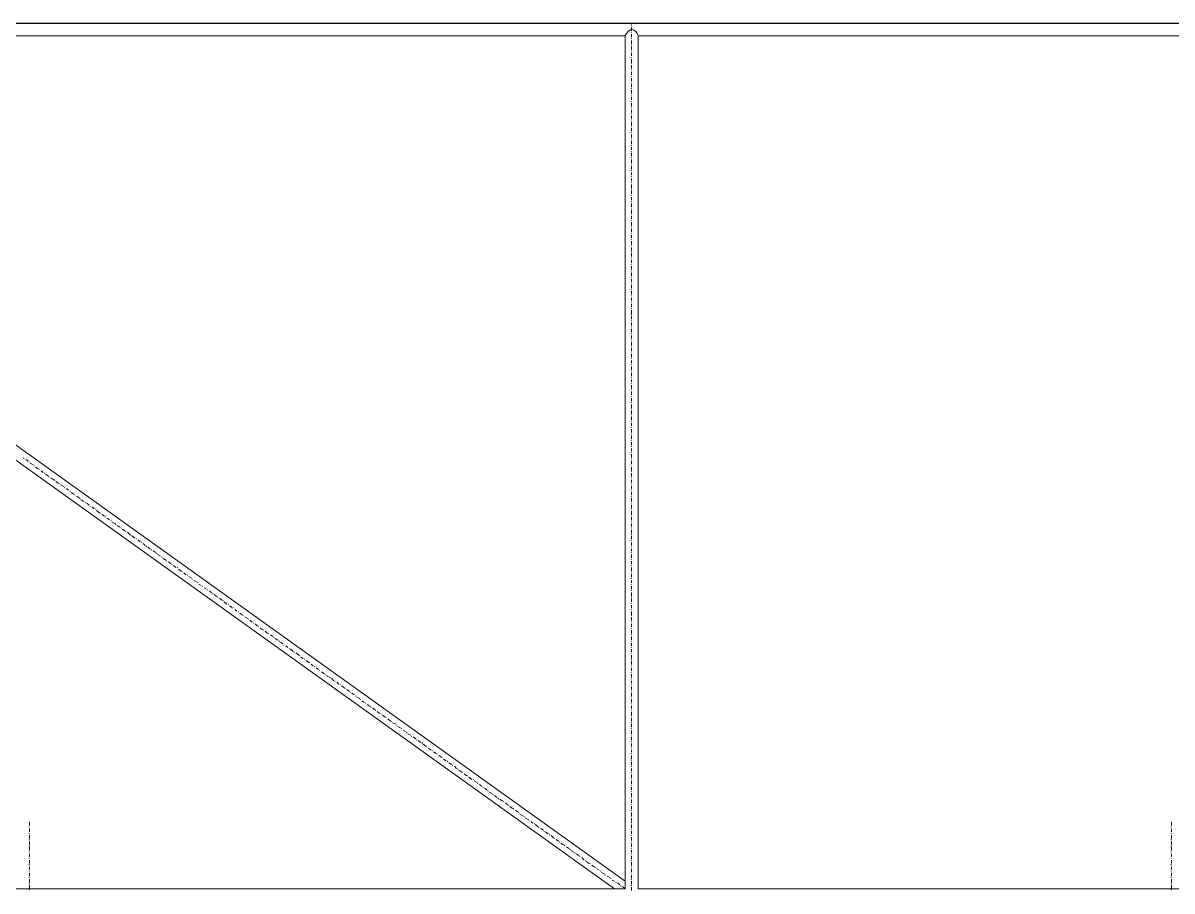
# Model space of a CAD drawing. Header units: millimetres. Extents: x 2928 to 3112, y 1220 to 1280.
# Drawn here: x 3059.067 to 3063.647, y 1236.898 to 1240.358 of the extents above; entities that cross this region are included whole.
import ezdxf

# ---------------------------------------------------------------- set-up
doc = ezdxf.new("R2010")
doc.units = ezdxf.units.MM

msp = doc.modelspace()

# ---------------------------------------------------------------- linework, layer by layer
at = {"color": 7, "linetype": 'Continuous', "lineweight": -2, "true_color": 0x000007}
msp.add_lwpolyline([(3098.42618, 1234.8053), (3098.42618, 1240.35609), (3056.66629, 1240.35609), (3056.66629, 1234.8053)], dxfattribs=at)
at = {"color": 252, "linetype": 'Continuous', "lineweight": 13, "true_color": 0x989898}
for points in [[(3061.49262, 1240.34451), (3061.49097, 1240.34782), (3061.49097, 1240.34782)], [(3061.49262, 1240.35112), (3061.49262, 1240.35774), (3061.49262, 1240.35774)], [(3061.49262, 1240.32632), (3061.49262, 1240.33955), (3061.49262, 1240.33955)], [(3061.49262, 1240.3197), (3061.49097, 1240.32135), (3061.49097, 1240.32135)], [(3061.49262, 1240.29489), (3061.49097, 1240.29654), (3061.49097, 1240.29654)], [(3061.49262, 1240.30151), (3061.49262, 1240.31308), (3061.49262, 1240.31308)], [(3061.49262, 1240.27504), (3061.49262, 1240.28827), (3061.49262, 1240.28827)], [(3061.49262, 1240.26843), (3061.49097, 1240.27008), (3061.49097, 1240.27008)], [(3061.49262, 1240.24527), (3061.49097, 1240.24692), (3061.49097, 1240.24692)], [(3061.49262, 1240.25189), (3061.49262, 1240.26346), (3061.49262, 1240.26346)], [(3061.49262, 1240.22708), (3061.49262, 1240.23865), (3061.49262, 1240.23865)], [(3061.49262, 1240.22046), (3061.49097, 1240.22211), (3061.49097, 1240.22211)], [(3061.49262, 1240.19565), (3061.49097, 1240.1973), (3061.49097, 1240.1973)], [(3061.49262, 1240.20061), (3061.49262, 1240.21384), (3061.49262, 1240.21384)], [(3061.49262, 1240.16919), (3061.49097, 1240.17084), (3061.49097, 1240.17084)], [(3061.49262, 1240.14438), (3061.49097, 1240.14603), (3061.49097, 1240.14603)], [(3061.49262, 1240.1758), (3061.49262, 1240.18903), (3061.49262, 1240.18903)], [(3061.49262, 1240.15099), (3061.49262, 1240.16257), (3061.49262, 1240.16257)], [(3061.49262, 1240.12122), (3061.49097, 1240.12287), (3061.49097, 1240.12287)], [(3061.49262, 1240.09476), (3061.49097, 1240.09806), (3061.49097, 1240.09806)], [(3061.49262, 1240.12784), (3061.49262, 1240.13776), (3061.49262, 1240.13776)], [(3061.49262, 1240.10137), (3061.49262, 1240.1146), (3061.49262, 1240.1146)], [(3061.49262, 1240.06995), (3061.49097, 1240.0716), (3061.49097, 1240.0716)], [(3061.49262, 1240.07656), (3061.49262, 1240.08979), (3061.49262, 1240.08979)], [(3061.49262, 1240.05175), (3061.49262, 1240.06333), (3061.49262, 1240.06333)], [(3061.49262, 1240.04514), (3061.49097, 1240.04679), (3061.49097, 1240.04679)], [(3061.49262, 1240.01867), (3061.49097, 1240.02033), (3061.49097, 1240.02033)], [(3061.49262, 1240.02529), (3061.49262, 1240.03852), (3061.49262, 1240.03852)], [(3061.49262, 1240.00048), (3061.49262, 1240.01206), (3061.49262, 1240.01206)], [(3061.49262, 1239.99552), (3061.49097, 1239.99717), (3061.49097, 1239.99717)], [(3061.49262, 1239.97071), (3061.49097, 1239.97236), (3061.49097, 1239.97236)], [(3061.49262, 1239.97732), (3061.49262, 1239.9889), (3061.49262, 1239.9889)], [(3061.49262, 1239.95086), (3061.49262, 1239.96409), (3061.49262, 1239.96409)], [(3061.49262, 1239.9459), (3061.49097, 1239.94755), (3061.49097, 1239.94755)], [(3061.49262, 1239.91943), (3061.49097, 1239.92109), (3061.49097, 1239.92109)], [(3061.49262, 1239.92605), (3061.49262, 1239.93928), (3061.49262, 1239.93928)], [(3061.49262, 1239.89462), (3061.49097, 1239.89628), (3061.49097, 1239.89628)], [(3061.49262, 1239.86816), (3061.49097, 1239.87147), (3061.49097, 1239.87147)], [(3061.49262, 1239.90124), (3061.49262, 1239.91282), (3061.49262, 1239.91282)], [(3061.49262, 1239.87478), (3061.49262, 1239.88801), (3061.49262, 1239.88801)], [(3061.49262, 1239.845), (3061.49097, 1239.84666), (3061.49097, 1239.84666)], [(3061.49262, 1239.85162), (3061.49262, 1239.8632), (3061.49262, 1239.8632)], [(3061.49262, 1239.82681), (3061.49262, 1239.84004), (3061.49262, 1239.84004)], [(3061.49262, 1239.82019), (3061.49097, 1239.82185), (3061.49097, 1239.82185)], [(3061.49262, 1239.79538), (3061.49097, 1239.79704), (3061.49097, 1239.79704)], [(3061.49262, 1239.80035), (3061.49262, 1239.81358), (3061.49262, 1239.81358)], [(3061.49262, 1239.77554), (3061.49262, 1239.78877), (3061.49262, 1239.78877)], [(3061.49262, 1239.76892), (3061.49097, 1239.77057), (3061.49097, 1239.77057)], [(3061.49262, 1239.74411), (3061.49097, 1239.74577), (3061.49097, 1239.74577)], [(3061.49262, 1239.75073), (3061.49262, 1239.7623), (3061.49262, 1239.7623)], [(3061.49262, 1239.72757), (3061.49262, 1239.7375), (3061.49262, 1239.7375)], [(3061.49262, 1239.72096), (3061.49097, 1239.72261), (3061.49097, 1239.72261)], [(3061.49262, 1239.69449), (3061.49097, 1239.6978), (3061.49097, 1239.6978)], [(3061.49262, 1239.70111), (3061.49262, 1239.71434), (3061.49262, 1239.71434)], [(3061.49262, 1239.6763), (3061.49262, 1239.68953), (3061.49262, 1239.68953)], [(3061.49262, 1239.66968), (3061.49097, 1239.67134), (3061.49097, 1239.67134)], [(3061.49262, 1239.64487), (3061.49097, 1239.64653), (3061.49097, 1239.64653)], [(3061.49262, 1239.65149), (3061.49262, 1239.66307), (3061.49262, 1239.66307)], [(3061.49262, 1239.61841), (3061.49097, 1239.62172), (3061.49097, 1239.62172)], [(3061.49262, 1239.59525), (3061.49097, 1239.59691), (3061.49097, 1239.59691)], [(3061.49262, 1239.62502), (3061.49262, 1239.63826), (3061.49262, 1239.63826)], [(3061.49262, 1239.60021), (3061.49262, 1239.61345), (3061.49262, 1239.61345)], [(3061.49262, 1239.57044), (3061.49097, 1239.5721), (3061.49097, 1239.5721)], [(3061.49262, 1239.57706), (3061.49262, 1239.58864), (3061.49262, 1239.58864)], [(3061.49262, 1239.55059), (3061.49262, 1239.56383), (3061.49262, 1239.56383)], [(3061.49262, 1239.54563), (3061.49097, 1239.54729), (3061.49097, 1239.54729)], [(3061.49262, 1239.51917), (3061.49097, 1239.52082), (3061.49097, 1239.52082)], [(3061.49262, 1239.52578), (3061.49262, 1239.53902), (3061.49262, 1239.53902)], [(3061.49262, 1239.50097), (3061.49262, 1239.51255), (3061.49262, 1239.51255)], [(3061.49262, 1239.49436), (3061.49097, 1239.49601), (3061.49097, 1239.49601)], [(3061.49262, 1239.46955), (3061.49097, 1239.4712), (3061.49097, 1239.4712)], [(3061.49262, 1239.47451), (3061.49262, 1239.48774), (3061.49262, 1239.48774)], [(3061.49262, 1239.45136), (3061.49262, 1239.46293), (3061.49262, 1239.46293)], [(3061.49262, 1239.44474), (3061.49097, 1239.44805), (3061.49097, 1239.44805)], [(3061.49262, 1239.41993), (3061.49097, 1239.42158), (3061.49097, 1239.42158)], [(3061.49262, 1239.42655), (3061.49262, 1239.43978), (3061.49262, 1239.43978)], [(3061.49262, 1239.40174), (3061.49262, 1239.41331), (3061.49262, 1239.41331)], [(3061.49262, 1239.39512), (3061.49097, 1239.39677), (3061.49097, 1239.39677)], [(3061.49262, 1239.36866), (3061.49097, 1239.37031), (3061.49097, 1239.37031)], [(3061.49262, 1239.37527), (3061.49262, 1239.3885), (3061.49262, 1239.3885)], [(3061.49262, 1239.34385), (3061.49097, 1239.3455), (3061.49097, 1239.3455)], [(3061.49262, 1239.32069), (3061.49097, 1239.32234), (3061.49097, 1239.32234)], [(3061.49262, 1239.35046), (3061.49262, 1239.36369), (3061.49262, 1239.36369)], [(3061.49262, 1239.32731), (3061.49262, 1239.33723), (3061.49262, 1239.33723)], [(3061.49262, 1239.29588), (3061.49097, 1239.29753), (3061.49097, 1239.29753)], [(3061.49262, 1239.30084), (3061.49262, 1239.31407), (3061.49262, 1239.31407)], [(3061.49262, 1239.27603), (3061.49262, 1239.28926), (3061.49262, 1239.28926)], [(3061.49262, 1239.26942), (3061.49097, 1239.27107), (3061.49097, 1239.27107)], [(3061.49262, 1239.24461), (3061.49097, 1239.24626), (3061.49097, 1239.24626)], [(3061.49262, 1239.25122), (3061.49262, 1239.2628), (3061.49262, 1239.2628)], [(3061.49262, 1239.22476), (3061.49262, 1239.23799), (3061.49262, 1239.23799)], [(3061.49262, 1239.21814), (3061.49097, 1239.22145), (3061.49097, 1239.22145)], [(3061.49262, 1239.19499), (3061.49097, 1239.19829), (3061.49097, 1239.19829)], [(3061.49262, 1239.19995), (3061.49262, 1239.21318), (3061.49262, 1239.21318)], [(3061.49262, 1239.17679), (3061.49262, 1239.19003), (3061.49262, 1239.19003)], [(3061.49262, 1239.17018), (3061.49097, 1239.17183), (3061.49097, 1239.17183)], [(3061.49262, 1239.14537), (3061.49097, 1239.14702), (3061.49097, 1239.14702)], [(3061.49262, 1239.15198), (3061.49262, 1239.16356), (3061.49262, 1239.16356)], [(3061.49262, 1239.12552), (3061.49262, 1239.13875), (3061.49262, 1239.13875)], [(3061.49262, 1239.1189), (3061.49097, 1239.12056), (3061.49097, 1239.12056)], [(3061.49262, 1239.09409), (3061.49097, 1239.09575), (3061.49097, 1239.09575)], [(3061.49262, 1239.10071), (3061.49262, 1239.11229), (3061.49262, 1239.11229)], [(3061.49262, 1239.06928), (3061.49097, 1239.07094), (3061.49097, 1239.07094)], [(3061.49262, 1239.04613), (3061.49097, 1239.04778), (3061.49097, 1239.04778)], [(3061.49262, 1239.07425), (3061.49262, 1239.08748), (3061.49262, 1239.08748)], [(3061.49262, 1239.05109), (3061.49262, 1239.06267), (3061.49262, 1239.06267)], [(3061.49262, 1239.01966), (3061.49097, 1239.02132), (3061.49097, 1239.02132)], [(3061.49262, 1239.02628), (3061.49262, 1239.03951), (3061.49262, 1239.03951)], [(3061.49262, 1239.00147), (3061.49262, 1239.01305), (3061.49262, 1239.01305)], [(3061.49262, 1238.99485), (3061.49097, 1238.99651), (3061.49097, 1238.99651)], [(3061.49262, 1238.96839), (3061.49097, 1238.9717), (3061.49097, 1238.9717)], [(3061.49262, 1238.97501), (3061.49262, 1238.98824), (3061.49262, 1238.98824)], [(3061.49262, 1238.9502), (3061.49262, 1238.96343), (3061.49262, 1238.96343)], [(3061.49262, 1238.94358), (3061.49097, 1238.94523), (3061.49097, 1238.94523)], [(3061.49262, 1238.92042), (3061.49097, 1238.92208), (3061.49097, 1238.92208)], [(3061.49262, 1238.92704), (3061.49262, 1238.93696), (3061.49262, 1238.93696)], [(3061.49262, 1238.90058), (3061.49262, 1238.91381), (3061.49262, 1238.91381)], [(3061.49262, 1238.89562), (3061.49097, 1238.89727), (3061.49097, 1238.89727)], [(3061.49262, 1238.86915), (3061.49097, 1238.87081), (3061.49097, 1238.87081)], [(3061.49262, 1238.87577), (3061.49262, 1238.889), (3061.49262, 1238.889)], [(3061.49262, 1238.85096), (3061.49262, 1238.86254), (3061.49262, 1238.86254)], [(3061.49262, 1238.84434), (3061.49097, 1238.846), (3061.49097, 1238.846)], [(3061.49262, 1238.81953), (3061.49097, 1238.82119), (3061.49097, 1238.82119)], [(3061.49262, 1238.82449), (3061.49262, 1238.83773), (3061.49262, 1238.83773)], [(3061.49262, 1238.79472), (3061.49097, 1238.79803), (3061.49097, 1238.79803)], [(3061.49262, 1238.76991), (3061.49097, 1238.77157), (3061.49097, 1238.77157)], [(3061.49262, 1238.79968), (3061.49262, 1238.81292), (3061.49262, 1238.81292)], [(3061.49262, 1238.77653), (3061.49262, 1238.78976), (3061.49262, 1238.78976)], [(3061.49262, 1238.7451), (3061.49097, 1238.74676), (3061.49097, 1238.74676)], [(3061.49262, 1238.75172), (3061.49262, 1238.7633), (3061.49262, 1238.7633)], [(3061.49262, 1238.72525), (3061.49262, 1238.73849), (3061.49262, 1238.73849)], [(3061.49262, 1238.71864), (3061.49097, 1238.72195), (3061.49097, 1238.72195)], [(3061.49262, 1238.69383), (3061.49097, 1238.69548), (3061.49097, 1238.69548)], [(3061.49262, 1238.70044), (3061.49262, 1238.71368), (3061.49262, 1238.71368)], [(3061.49262, 1238.67563), (3061.49262, 1238.68721), (3061.49262, 1238.68721)], [(3061.49262, 1238.66902), (3061.49097, 1238.67067), (3061.49097, 1238.67067)], [(3061.49262, 1238.64586), (3061.49097, 1238.64752), (3061.49097, 1238.64752)], [(3061.49262, 1238.65082), (3061.49262, 1238.6624), (3061.49262, 1238.6624)], [(3061.49262, 1238.62601), (3061.49262, 1238.63925), (3061.49262, 1238.63925)], [(3059.07118, 1238.62271), (3059.06953, 1238.62436), (3059.06953, 1238.62436)], [(3059.0778, 1238.61775), (3059.08772, 1238.61113), (3059.08772, 1238.61113)], [(3059.09269, 1238.60782), (3059.09103, 1238.60948), (3059.09103, 1238.60948)], [(3059.09599, 1238.60286), (3059.10757, 1238.59624), (3059.10757, 1238.59624)], [(3059.11253, 1238.59294), (3059.11088, 1238.59459), (3059.11088, 1238.59459)], [(3059.1175, 1238.58797), (3059.12742, 1238.58136), (3059.12742, 1238.58136)], [(3061.49262, 1238.6194), (3061.49097, 1238.62105), (3061.49097, 1238.62105)], [(3061.49262, 1238.59459), (3061.49097, 1238.59624), (3061.49097, 1238.59624)], [(3061.49262, 1238.60121), (3061.49262, 1238.61278), (3061.49262, 1238.61278)], [(3061.49262, 1238.57474), (3061.49262, 1238.58797), (3061.49262, 1238.58797)], [(3059.13238, 1238.57805), (3059.13073, 1238.5797), (3059.13073, 1238.5797)], [(3059.139, 1238.57309), (3059.14727, 1238.56647), (3059.14727, 1238.56647)], [(3059.15388, 1238.56316), (3059.15223, 1238.56482), (3059.15223, 1238.56482)], [(3059.15719, 1238.55986), (3059.16877, 1238.55159), (3059.16877, 1238.55159)], [(3059.17208, 1238.54828), (3059.17042, 1238.54993), (3059.17042, 1238.54993)], [(3059.17869, 1238.54497), (3059.19027, 1238.5367), (3059.19027, 1238.5367)], [(3061.49262, 1238.56978), (3061.49097, 1238.57143), (3061.49097, 1238.57143)], [(3061.49262, 1238.54332), (3061.49097, 1238.54497), (3061.49097, 1238.54497)], [(3061.49262, 1238.54993), (3061.49262, 1238.56316), (3061.49262, 1238.56316)], [(3059.19358, 1238.53505), (3059.19193, 1238.5367), (3059.19193, 1238.5367)], [(3059.19854, 1238.53008), (3059.20847, 1238.52181), (3059.20847, 1238.52181)], [(3059.21508, 1238.52016), (3059.21343, 1238.52181), (3059.21343, 1238.52181)], [(3059.21839, 1238.51685), (3059.22997, 1238.51024), (3059.22997, 1238.51024)], [(3059.23328, 1238.50527), (3059.23162, 1238.50693), (3059.23162, 1238.50693)], [(3059.23989, 1238.50197), (3059.24816, 1238.49535), (3059.24816, 1238.49535)], [(3061.49262, 1238.52016), (3061.49097, 1238.52181), (3061.49097, 1238.52181)], [(3061.49262, 1238.49535), (3061.49097, 1238.497), (3061.49097, 1238.497)], [(3061.49262, 1238.52678), (3061.49262, 1238.5367), (3061.49262, 1238.5367)], [(3061.49262, 1238.50197), (3061.49262, 1238.51354), (3061.49262, 1238.51354)], [(3059.25478, 1238.49039), (3059.25312, 1238.49204), (3059.25312, 1238.49204)], [(3059.25974, 1238.48708), (3059.26966, 1238.48046), (3059.26966, 1238.48046)], [(3059.27463, 1238.4755), (3059.27297, 1238.47716), (3059.27297, 1238.47716)], [(3059.28124, 1238.47219), (3059.29116, 1238.46558), (3059.29116, 1238.46558)], [(3059.29613, 1238.46062), (3059.29282, 1238.46227), (3059.29282, 1238.46227)], [(3059.29943, 1238.45731), (3059.30936, 1238.45069), (3059.30936, 1238.45069)], [(3061.49262, 1238.46889), (3061.49097, 1238.47054), (3061.49097, 1238.47054)], [(3061.49262, 1238.4755), (3061.49262, 1238.48873), (3061.49262, 1238.48873)], [(3061.49262, 1238.45069), (3061.49262, 1238.46392), (3061.49262, 1238.46392)], [(3059.31597, 1238.44573), (3059.31432, 1238.44738), (3059.31432, 1238.44738)], [(3059.32094, 1238.44408), (3059.33086, 1238.43581), (3059.33086, 1238.43581)], [(3059.33582, 1238.43084), (3059.33417, 1238.4325), (3059.33417, 1238.4325)], [(3059.34244, 1238.42919), (3059.35071, 1238.42092), (3059.35071, 1238.42092)], [(3059.35732, 1238.41927), (3059.35567, 1238.42092), (3059.35567, 1238.42092)], [(3059.36063, 1238.4143), (3059.37221, 1238.40603), (3059.37221, 1238.40603)], [(3059.37552, 1238.40438), (3059.37386, 1238.40603), (3059.37386, 1238.40603)], [(3061.49262, 1238.44408), (3061.49097, 1238.44573), (3061.49097, 1238.44573)], [(3061.49262, 1238.41927), (3061.49097, 1238.42092), (3061.49097, 1238.42092)], [(3061.49262, 1238.42423), (3061.49262, 1238.43746), (3061.49262, 1238.43746)], [(3061.49262, 1238.39942), (3061.49262, 1238.41265), (3061.49262, 1238.41265)], [(3059.38213, 1238.39942), (3059.39206, 1238.3928), (3059.39206, 1238.3928)], [(3059.39702, 1238.38949), (3059.39537, 1238.39115), (3059.39537, 1238.39115)], [(3059.40198, 1238.38453), (3059.41191, 1238.37792), (3059.41191, 1238.37792)], [(3059.41852, 1238.37461), (3059.41687, 1238.37626), (3059.41687, 1238.37626)], [(3059.42183, 1238.36965), (3059.43341, 1238.36303), (3059.43341, 1238.36303)], [(3059.43672, 1238.35972), (3059.43506, 1238.36138), (3059.43506, 1238.36138)], [(3061.49262, 1238.39611), (3061.49097, 1238.39776), (3061.49097, 1238.39776)], [(3061.49262, 1238.36965), (3061.49097, 1238.3713), (3061.49097, 1238.3713)], [(3061.49262, 1238.37626), (3061.49262, 1238.38949), (3061.49262, 1238.38949)], [(3061.49262, 1238.35145), (3061.49262, 1238.36303), (3061.49262, 1238.36303)], [(3059.44333, 1238.35476), (3059.4516, 1238.34814), (3059.4516, 1238.34814)], [(3059.45822, 1238.34484), (3059.45656, 1238.34649), (3059.45656, 1238.34649)], [(3059.46318, 1238.33988), (3059.4731, 1238.33326), (3059.4731, 1238.33326)], [(3059.47807, 1238.32995), (3059.47476, 1238.33161), (3059.47476, 1238.33161)], [(3059.48303, 1238.3283), (3059.49461, 1238.31837), (3059.49461, 1238.31837)], [(3059.49791, 1238.31507), (3059.49626, 1238.31672), (3059.49626, 1238.31672)], [(3059.50288, 1238.31341), (3059.5128, 1238.30514), (3059.5128, 1238.30514)], [(3061.49262, 1238.34484), (3061.49097, 1238.34649), (3061.49097, 1238.34649)], [(3061.49262, 1238.31837), (3061.49097, 1238.32168), (3061.49097, 1238.32168)], [(3061.49262, 1238.32499), (3061.49262, 1238.33822), (3061.49262, 1238.33822)], [(3061.49262, 1238.30018), (3061.49262, 1238.31341), (3061.49262, 1238.31341)], [(3059.51942, 1238.30183), (3059.51776, 1238.30349), (3059.51776, 1238.30349)], [(3059.52438, 1238.29853), (3059.5343, 1238.29026), (3059.5343, 1238.29026)], [(3059.53926, 1238.28695), (3059.53761, 1238.2886), (3059.53761, 1238.2886)], [(3059.54588, 1238.28364), (3059.55415, 1238.27537), (3059.55415, 1238.27537)], [(3059.56077, 1238.27206), (3059.55746, 1238.27372), (3059.55746, 1238.27372)], [(3059.56407, 1238.26875), (3059.574, 1238.26214), (3059.574, 1238.26214)], [(3061.49262, 1238.29356), (3061.49097, 1238.29522), (3061.49097, 1238.29522)], [(3061.49262, 1238.26875), (3061.49097, 1238.27041), (3061.49097, 1238.27041)], [(3061.49262, 1238.27537), (3061.49262, 1238.28695), (3061.49262, 1238.28695)], [(3059.57896, 1238.25718), (3059.5773, 1238.25883), (3059.5773, 1238.25883)], [(3059.58557, 1238.25387), (3059.5955, 1238.24725), (3059.5955, 1238.24725)], [(3059.60046, 1238.24229), (3059.59881, 1238.2456), (3059.59881, 1238.2456)], [(3059.60377, 1238.23898), (3059.61535, 1238.23237), (3059.61535, 1238.23237)], [(3059.62196, 1238.2274), (3059.62031, 1238.23071), (3059.62031, 1238.23071)], [(3059.62527, 1238.2241), (3059.63685, 1238.21748), (3059.63685, 1238.21748)], [(3061.49262, 1238.2456), (3061.49097, 1238.24725), (3061.49097, 1238.24725)], [(3061.49262, 1238.21913), (3061.49097, 1238.22079), (3061.49097, 1238.22079)], [(3061.49262, 1238.25221), (3061.49262, 1238.26214), (3061.49262, 1238.26214)], [(3061.49262, 1238.22575), (3061.49262, 1238.23898), (3061.49262, 1238.23898)], [(3059.64016, 1238.21252), (3059.6385, 1238.21583), (3059.6385, 1238.21583)], [(3059.64677, 1238.21086), (3059.6567, 1238.20259), (3059.6567, 1238.20259)], [(3059.66166, 1238.19929), (3059.66, 1238.20094), (3059.66, 1238.20094)], [(3059.66662, 1238.19598), (3059.67654, 1238.18771), (3059.67654, 1238.18771)], [(3059.68316, 1238.18605), (3059.68151, 1238.18771), (3059.68151, 1238.18771)], [(3059.68647, 1238.18109), (3059.69805, 1238.17282), (3059.69805, 1238.17282)], [(3061.49262, 1238.19432), (3061.49097, 1238.19598), (3061.49097, 1238.19598)], [(3061.49262, 1238.20094), (3061.49262, 1238.21252), (3061.49262, 1238.21252)], [(3061.49262, 1238.17448), (3061.49262, 1238.18771), (3061.49262, 1238.18771)], [(3059.70135, 1238.17117), (3059.6997, 1238.17282), (3059.6997, 1238.17282)], [(3059.70797, 1238.16621), (3059.71624, 1238.15794), (3059.71624, 1238.15794)], [(3059.72286, 1238.15628), (3059.7212, 1238.15794), (3059.7212, 1238.15794)], [(3059.72782, 1238.15132), (3059.73774, 1238.14636), (3059.73774, 1238.14636)], [(3059.7427, 1238.1414), (3059.7394, 1238.14305), (3059.7394, 1238.14305)], [(3059.74767, 1238.13643), (3059.75924, 1238.13147), (3059.75924, 1238.13147)], [(3061.49262, 1238.16951), (3061.49097, 1238.17117), (3061.49097, 1238.17117)], [(3061.49262, 1238.14305), (3061.49097, 1238.1447), (3061.49097, 1238.1447)], [(3061.49262, 1238.14967), (3061.49262, 1238.1629), (3061.49262, 1238.1629)], [(3061.49262, 1238.12651), (3061.49262, 1238.13643), (3061.49262, 1238.13643)], [(3059.76255, 1238.12651), (3059.7609, 1238.12816), (3059.7609, 1238.12816)], [(3059.76751, 1238.12155), (3059.77744, 1238.11659), (3059.77744, 1238.11659)], [(3059.78405, 1238.11162), (3059.7824, 1238.11328), (3059.7824, 1238.11328)], [(3059.78902, 1238.10666), (3059.79894, 1238.1017), (3059.79894, 1238.1017)], [(3059.8039, 1238.09674), (3059.80225, 1238.09839), (3059.80225, 1238.09839)], [(3059.81052, 1238.09508), (3059.81879, 1238.08681), (3059.81879, 1238.08681)], [(3059.8254, 1238.08185), (3059.8221, 1238.08351), (3059.8221, 1238.08351)], [(3061.49262, 1238.11989), (3061.49097, 1238.12155), (3061.49097, 1238.12155)], [(3061.49262, 1238.09508), (3061.49097, 1238.09674), (3061.49097, 1238.09674)], [(3061.49262, 1238.1017), (3061.49262, 1238.11328), (3061.49262, 1238.11328)], [(3061.49262, 1238.07524), (3061.49262, 1238.08847), (3061.49262, 1238.08847)], [(3059.82871, 1238.0802), (3059.83864, 1238.07193), (3059.83864, 1238.07193)], [(3059.8436, 1238.06862), (3059.84194, 1238.07193), (3059.84194, 1238.07193)], [(3059.85021, 1238.06531), (3059.86014, 1238.05704), (3059.86014, 1238.05704)], [(3059.8651, 1238.05374), (3059.86344, 1238.05704), (3059.86344, 1238.05704)], [(3059.86841, 1238.05043), (3059.87998, 1238.04216), (3059.87998, 1238.04216)], [(3059.8866, 1238.0405), (3059.88495, 1238.04216), (3059.88495, 1238.04216)], [(3061.49262, 1238.06862), (3061.49097, 1238.07193), (3061.49097, 1238.07193)], [(3061.49262, 1238.04381), (3061.49097, 1238.04547), (3061.49097, 1238.04547)], [(3061.49262, 1238.05043), (3061.49262, 1238.06366), (3061.49262, 1238.06366)], [(3061.49262, 1238.02562), (3061.49262, 1238.0372), (3061.49262, 1238.0372)], [(3059.88991, 1238.03554), (3059.90149, 1238.02893), (3059.90149, 1238.02893)], [(3059.90479, 1238.02562), (3059.90314, 1238.02727), (3059.90314, 1238.02727)], [(3059.91141, 1238.02066), (3059.91968, 1238.01404), (3059.91968, 1238.01404)], [(3059.9263, 1238.01073), (3059.92464, 1238.01239), (3059.92464, 1238.01239)], [(3059.93126, 1238.00577), (3059.94118, 1237.99915), (3059.94118, 1237.99915)], [(3059.94449, 1237.99585), (3059.94284, 1237.9975), (3059.94284, 1237.9975)], [(3061.49262, 1238.019), (3061.49097, 1238.02066), (3061.49097, 1238.02066)], [(3061.49262, 1237.99585), (3061.49097, 1237.9975), (3061.49097, 1237.9975)], [(3061.49262, 1237.99915), (3061.49262, 1238.01239), (3061.49262, 1238.01239)], [(3059.95111, 1237.99088), (3059.96268, 1237.98427), (3059.96268, 1237.98427)], [(3059.96599, 1237.98096), (3059.96434, 1237.98261), (3059.96434, 1237.98261)], [(3059.97095, 1237.97765), (3059.98088, 1237.96938), (3059.98088, 1237.96938)], [(3059.98749, 1237.96607), (3059.98584, 1237.96773), (3059.98584, 1237.96773)], [(3059.99246, 1237.96277), (3060.00238, 1237.9545), (3060.00238, 1237.9545)], [(3060.00734, 1237.95284), (3060.00403, 1237.9545), (3060.00403, 1237.9545)], [(3060.0123, 1237.94788), (3060.02223, 1237.93961), (3060.02223, 1237.93961)], [(3061.49262, 1237.96938), (3061.49097, 1237.97104), (3061.49097, 1237.97104)], [(3061.49262, 1237.94457), (3061.49097, 1237.94623), (3061.49097, 1237.94623)], [(3061.49262, 1237.976), (3061.49262, 1237.98923), (3061.49262, 1237.98923)], [(3061.49262, 1237.95119), (3061.49262, 1237.96277), (3061.49262, 1237.96277)], [(3060.02719, 1237.93796), (3060.02554, 1237.93961), (3060.02554, 1237.93961)], [(3060.03215, 1237.93465), (3060.04208, 1237.92472), (3060.04208, 1237.92472)], [(3060.04704, 1237.92307), (3060.04538, 1237.92472), (3060.04538, 1237.92472)], [(3060.05365, 1237.91976), (3060.06358, 1237.91315), (3060.06358, 1237.91315)], [(3060.06854, 1237.90818), (3060.06689, 1237.90984), (3060.06689, 1237.90984)], [(3060.07185, 1237.90488), (3060.08343, 1237.89826), (3060.08343, 1237.89826)], [(3061.49262, 1237.91976), (3061.49097, 1237.92142), (3061.49097, 1237.92142)], [(3061.49262, 1237.92472), (3061.49262, 1237.93796), (3061.49262, 1237.93796)], [(3061.49262, 1237.89991), (3061.49262, 1237.91315), (3061.49262, 1237.91315)], [(3060.09004, 1237.8933), (3060.08673, 1237.89495), (3060.08673, 1237.89495)], [(3060.09335, 1237.88999), (3060.10327, 1237.88337), (3060.10327, 1237.88337)], [(3060.10824, 1237.87841), (3060.10658, 1237.88007), (3060.10658, 1237.88007)], [(3060.11485, 1237.8751), (3060.12312, 1237.86849), (3060.12312, 1237.86849)], [(3060.12974, 1237.86353), (3060.12808, 1237.86518), (3060.12808, 1237.86518)], [(3060.13305, 1237.86187), (3060.14462, 1237.8536), (3060.14462, 1237.8536)], [(3061.49262, 1237.8933), (3061.49097, 1237.89495), (3061.49097, 1237.89495)], [(3061.49262, 1237.86849), (3061.49097, 1237.87014), (3061.49097, 1237.87014)], [(3061.49262, 1237.8751), (3061.49262, 1237.88668), (3061.49262, 1237.88668)], [(3061.49262, 1237.85195), (3061.49262, 1237.86187), (3061.49262, 1237.86187)], [(3060.14793, 1237.84864), (3060.14628, 1237.85029), (3060.14628, 1237.85029)], [(3060.15455, 1237.84699), (3060.16612, 1237.83872), (3060.16612, 1237.83872)], [(3060.16943, 1237.83706), (3060.16778, 1237.83872), (3060.16778, 1237.83872)], [(3060.17439, 1237.8321), (3060.18432, 1237.82383), (3060.18432, 1237.82383)], [(3060.19093, 1237.82218), (3060.18928, 1237.82383), (3060.18928, 1237.82383)], [(3060.1959, 1237.81721), (3060.20582, 1237.80894), (3060.20582, 1237.80894)], [(3060.20913, 1237.80729), (3060.20747, 1237.80894), (3060.20747, 1237.80894)], [(3061.49262, 1237.84533), (3061.49097, 1237.84699), (3061.49097, 1237.84699)], [(3061.49262, 1237.81887), (3061.49097, 1237.82218), (3061.49097, 1237.82218)], [(3061.49262, 1237.82548), (3061.49262, 1237.83872), (3061.49262, 1237.83872)], [(3061.49262, 1237.80067), (3061.49262, 1237.81391), (3061.49262, 1237.81391)], [(3060.21574, 1237.80233), (3060.22401, 1237.79571), (3060.22401, 1237.79571)], [(3060.23063, 1237.7924), (3060.22898, 1237.79406), (3060.22898, 1237.79406)], [(3060.23559, 1237.78744), (3060.24552, 1237.78083), (3060.24552, 1237.78083)], [(3060.25048, 1237.77752), (3060.24882, 1237.77917), (3060.24882, 1237.77917)], [(3060.25709, 1237.77256), (3060.26702, 1237.76594), (3060.26702, 1237.76594)], [(3060.27198, 1237.76263), (3060.26867, 1237.76429), (3060.26867, 1237.76429)], [(3061.49262, 1237.79406), (3061.49097, 1237.79571), (3061.49097, 1237.79571)], [(3061.49262, 1237.76925), (3061.49097, 1237.7709), (3061.49097, 1237.7709)], [(3061.49262, 1237.77586), (3061.49262, 1237.78744), (3061.49262, 1237.78744)], [(3061.49262, 1237.7494), (3061.49262, 1237.76263), (3061.49262, 1237.76263)], [(3060.27529, 1237.75767), (3060.28687, 1237.75106), (3060.28687, 1237.75106)], [(3060.29183, 1237.74775), (3060.29017, 1237.7494), (3060.29017, 1237.7494)], [(3060.29679, 1237.74609), (3060.30671, 1237.73617), (3060.30671, 1237.73617)], [(3060.31168, 1237.73286), (3060.31002, 1237.73452), (3060.31002, 1237.73452)], [(3060.31829, 1237.73121), (3060.32656, 1237.72294), (3060.32656, 1237.72294)], [(3060.33318, 1237.71963), (3060.33152, 1237.72128), (3060.33152, 1237.72128)], [(3060.33649, 1237.71632), (3060.34806, 1237.70805), (3060.34806, 1237.70805)], [(3061.49262, 1237.74279), (3061.49097, 1237.74444), (3061.49097, 1237.74444)], [(3061.49262, 1237.71963), (3061.49097, 1237.72128), (3061.49097, 1237.72128)], [(3061.49262, 1237.72625), (3061.49262, 1237.73617), (3061.49262, 1237.73617)], [(3060.35137, 1237.70474), (3060.34972, 1237.7064), (3060.34972, 1237.7064)], [(3060.35799, 1237.70144), (3060.36791, 1237.69317), (3060.36791, 1237.69317)], [(3060.37287, 1237.68986), (3060.37122, 1237.69151), (3060.37122, 1237.69151)], [(3060.37784, 1237.68655), (3060.38776, 1237.67993), (3060.38776, 1237.67993)], [(3060.39438, 1237.67497), (3060.39272, 1237.67663), (3060.39272, 1237.67663)], [(3060.39768, 1237.67166), (3060.40926, 1237.66505), (3060.40926, 1237.66505)], [(3061.49262, 1237.69482), (3061.49097, 1237.69647), (3061.49097, 1237.69647)], [(3061.49262, 1237.67001), (3061.49097, 1237.67166), (3061.49097, 1237.67166)], [(3061.49262, 1237.70144), (3061.49262, 1237.71301), (3061.49262, 1237.71301)], [(3061.49262, 1237.67497), (3061.49262, 1237.6882), (3061.49262, 1237.6882)], [(3060.41257, 1237.66009), (3060.41092, 1237.66339), (3060.41092, 1237.66339)], [(3060.41919, 1237.65678), (3060.42745, 1237.65016), (3060.42745, 1237.65016)], [(3060.43407, 1237.6452), (3060.43242, 1237.64851), (3060.43242, 1237.64851)], [(3060.43903, 1237.64189), (3060.44896, 1237.63528), (3060.44896, 1237.63528)], [(3060.45392, 1237.63031), (3060.45226, 1237.63362), (3060.45226, 1237.63362)], [(3060.46053, 1237.62866), (3060.47046, 1237.62039), (3060.47046, 1237.62039)], [(3061.49262, 1237.64355), (3061.49097, 1237.6452), (3061.49097, 1237.6452)], [(3061.49262, 1237.65016), (3061.49262, 1237.66339), (3061.49262, 1237.66339)], [(3061.49262, 1237.62535), (3061.49262, 1237.63693), (3061.49262, 1237.63693)], [(3060.47377, 1237.61708), (3060.47211, 1237.61874), (3060.47211, 1237.61874)], [(3060.47873, 1237.61377), (3060.48865, 1237.6055), (3060.48865, 1237.6055)], [(3060.49527, 1237.60385), (3060.49361, 1237.6055), (3060.49361, 1237.6055)], [(3060.50023, 1237.59889), (3060.51015, 1237.59062), (3060.51015, 1237.59062)], [(3060.51512, 1237.58896), (3060.51346, 1237.59062), (3060.51346, 1237.59062)], [(3060.52173, 1237.584), (3060.53166, 1237.57573), (3060.53166, 1237.57573)], [(3061.49262, 1237.61874), (3061.49097, 1237.62039), (3061.49097, 1237.62039)], [(3061.49262, 1237.59558), (3061.49097, 1237.59723), (3061.49097, 1237.59723)], [(3061.49262, 1237.59889), (3061.49262, 1237.61212), (3061.49262, 1237.61212)], [(3061.49262, 1237.57573), (3061.49262, 1237.58896), (3061.49262, 1237.58896)], [(3060.53662, 1237.57408), (3060.53331, 1237.57573), (3060.53331, 1237.57573)], [(3060.53993, 1237.56912), (3060.5515, 1237.56415), (3060.5515, 1237.56415)], [(3060.55647, 1237.55919), (3060.55481, 1237.56085), (3060.55481, 1237.56085)], [(3060.56143, 1237.55423), (3060.57135, 1237.54927), (3060.57135, 1237.54927)], [(3060.57631, 1237.54431), (3060.57466, 1237.54596), (3060.57466, 1237.54596)], [(3060.58293, 1237.53934), (3060.5912, 1237.53438), (3060.5912, 1237.53438)], [(3061.49262, 1237.56912), (3061.49097, 1237.57077), (3061.49097, 1237.57077)], [(3061.49262, 1237.54431), (3061.49097, 1237.54596), (3061.49097, 1237.54596)], [(3061.49262, 1237.55092), (3061.49262, 1237.56415), (3061.49262, 1237.56415)], [(3061.49262, 1237.52446), (3061.49262, 1237.53769), (3061.49262, 1237.53769)], [(3060.59782, 1237.52942), (3060.59616, 1237.53107), (3060.59616, 1237.53107)], [(3060.60112, 1237.52446), (3060.6127, 1237.5195), (3060.6127, 1237.5195)], [(3060.61601, 1237.51453), (3060.61436, 1237.51619), (3060.61436, 1237.51619)], [(3060.62263, 1237.51288), (3060.63255, 1237.50461), (3060.63255, 1237.50461)], [(3060.63751, 1237.49965), (3060.63586, 1237.5013), (3060.63586, 1237.5013)], [(3060.64247, 1237.49799), (3060.6524, 1237.48972), (3060.6524, 1237.48972)], [(3060.65901, 1237.48642), (3060.65736, 1237.48972), (3060.65736, 1237.48972)], [(3061.49262, 1237.5195), (3061.49097, 1237.52115), (3061.49097, 1237.52115)], [(3061.49262, 1237.49303), (3061.49097, 1237.49469), (3061.49097, 1237.49469)], [(3061.49262, 1237.49965), (3061.49262, 1237.51288), (3061.49262, 1237.51288)], [(3060.66232, 1237.48311), (3060.6739, 1237.47484), (3060.6739, 1237.47484)], [(3060.67721, 1237.47153), (3060.67555, 1237.47484), (3060.67555, 1237.47484)], [(3060.68382, 1237.46822), (3060.69209, 1237.45995), (3060.69209, 1237.45995)], [(3060.69871, 1237.4583), (3060.69706, 1237.45995), (3060.69706, 1237.45995)], [(3060.70367, 1237.45334), (3060.71359, 1237.44672), (3060.71359, 1237.44672)], [(3060.71856, 1237.44341), (3060.7169, 1237.44507), (3060.7169, 1237.44507)], [(3061.49262, 1237.46822), (3061.49097, 1237.46988), (3061.49097, 1237.46988)], [(3061.49262, 1237.44507), (3061.49097, 1237.44672), (3061.49097, 1237.44672)], [(3061.49262, 1237.47484), (3061.49262, 1237.48642), (3061.49262, 1237.48642)], [(3061.49262, 1237.45168), (3061.49262, 1237.46161), (3061.49262, 1237.46161)], [(3060.72517, 1237.43845), (3060.7351, 1237.43184), (3060.7351, 1237.43184)], [(3060.7384, 1237.42853), (3060.73675, 1237.43018), (3060.73675, 1237.43018)], [(3060.74337, 1237.42357), (3060.75329, 1237.41695), (3060.75329, 1237.41695)], [(3060.75991, 1237.41364), (3060.75825, 1237.4153), (3060.75825, 1237.4153)], [(3060.76487, 1237.40868), (3060.77479, 1237.40206), (3060.77479, 1237.40206)], [(3060.77975, 1237.39876), (3060.7781, 1237.40041), (3060.7781, 1237.40041)], [(3061.49262, 1237.4186), (3061.49097, 1237.42191), (3061.49097, 1237.42191)], [(3061.49262, 1237.42522), (3061.49262, 1237.43845), (3061.49262, 1237.43845)], [(3061.49262, 1237.40041), (3061.49262, 1237.41364), (3061.49262, 1237.41364)], [(3060.78637, 1237.39545), (3060.79464, 1237.38718), (3060.79464, 1237.38718)], [(3060.80126, 1237.38387), (3060.79795, 1237.38552), (3060.79795, 1237.38552)], [(3060.80456, 1237.38056), (3060.81614, 1237.37229), (3060.81614, 1237.37229)], [(3060.81945, 1237.37064), (3060.8178, 1237.37229), (3060.8178, 1237.37229)], [(3060.82607, 1237.36568), (3060.83599, 1237.35741), (3060.83599, 1237.35741)], [(3060.84095, 1237.35575), (3060.8393, 1237.35741), (3060.8393, 1237.35741)], [(3060.84426, 1237.35244), (3060.85584, 1237.34252), (3060.85584, 1237.34252)], [(3061.49262, 1237.39379), (3061.49097, 1237.39545), (3061.49097, 1237.39545)], [(3061.49262, 1237.36898), (3061.49097, 1237.37064), (3061.49097, 1237.37064)], [(3061.49262, 1237.3756), (3061.49262, 1237.38718), (3061.49262, 1237.38718)], [(3061.49262, 1237.34914), (3061.49262, 1237.36237), (3061.49262, 1237.36237)], [(3060.86245, 1237.34087), (3060.8608, 1237.34252), (3060.8608, 1237.34252)], [(3060.86576, 1237.33756), (3060.87734, 1237.33094), (3060.87734, 1237.33094)], [(3060.88065, 1237.32598), (3060.87899, 1237.32763), (3060.87899, 1237.32763)], [(3060.88726, 1237.32267), (3060.89553, 1237.31606), (3060.89553, 1237.31606)], [(3060.90215, 1237.31109), (3060.9005, 1237.31275), (3060.9005, 1237.31275)], [(3060.90711, 1237.30779), (3060.91704, 1237.30117), (3060.91704, 1237.30117)], [(3061.49262, 1237.34252), (3061.49097, 1237.34583), (3061.49097, 1237.34583)], [(3061.49262, 1237.31936), (3061.49097, 1237.32102), (3061.49097, 1237.32102)], [(3061.49262, 1237.32598), (3061.49262, 1237.33756), (3061.49262, 1237.33756)], [(3061.49262, 1237.30117), (3061.49262, 1237.31275), (3061.49262, 1237.31275)], [(3060.922, 1237.29621), (3060.91869, 1237.29786), (3060.91869, 1237.29786)], [(3060.92696, 1237.2929), (3060.93854, 1237.28628), (3060.93854, 1237.28628)], [(3060.94185, 1237.28132), (3060.94019, 1237.28298), (3060.94019, 1237.28298)], [(3060.94681, 1237.27967), (3060.95673, 1237.2714), (3060.95673, 1237.2714)], [(3060.96335, 1237.26644), (3060.96169, 1237.26809), (3060.96169, 1237.26809)], [(3060.96831, 1237.26478), (3060.97823, 1237.25651), (3060.97823, 1237.25651)], [(3061.49262, 1237.29455), (3061.49097, 1237.29621), (3061.49097, 1237.29621)], [(3061.49262, 1237.26974), (3061.49097, 1237.2714), (3061.49097, 1237.2714)], [(3061.49262, 1237.27471), (3061.49262, 1237.28794), (3061.49262, 1237.28794)], [(3061.49262, 1237.2499), (3061.49262, 1237.26313), (3061.49262, 1237.26313)], [(3060.9832, 1237.25486), (3060.98154, 1237.25651), (3060.98154, 1237.25651)], [(3060.98981, 1237.2499), (3060.99808, 1237.24163), (3060.99808, 1237.24163)], [(3061.00304, 1237.23997), (3061.00139, 1237.24163), (3061.00139, 1237.24163)], [(3061.008, 1237.23501), (3061.01793, 1237.22674), (3061.01793, 1237.22674)], [(3061.02289, 1237.22509), (3061.02124, 1237.22674), (3061.02124, 1237.22674)], [(3061.02951, 1237.22012), (3061.03943, 1237.21351), (3061.03943, 1237.21351)], [(3061.49262, 1237.24328), (3061.49097, 1237.24493), (3061.49097, 1237.24493)], [(3061.49262, 1237.21847), (3061.49097, 1237.22012), (3061.49097, 1237.22012)], [(3061.49262, 1237.22509), (3061.49262, 1237.23666), (3061.49262, 1237.23666)], [(3059.09269, 1237.15893), (3059.09269, 1237.17381), (3059.09269, 1237.17381)], [(3061.04439, 1237.2102), (3061.04274, 1237.21185), (3061.04274, 1237.21185)], [(3061.0477, 1237.20524), (3061.05928, 1237.19862), (3061.05928, 1237.19862)], [(3061.06589, 1237.19532), (3061.06259, 1237.19697), (3061.06259, 1237.19697)], [(3061.0692, 1237.19035), (3061.08078, 1237.18374), (3061.08078, 1237.18374)], [(3061.08409, 1237.18043), (3061.08243, 1237.18208), (3061.08243, 1237.18208)], [(3061.0907, 1237.17547), (3061.09897, 1237.16885), (3061.09897, 1237.16885)], [(3061.10559, 1237.16554), (3061.10394, 1237.1672), (3061.10394, 1237.1672)], [(3061.49262, 1237.19532), (3061.49097, 1237.19697), (3061.49097, 1237.19697)], [(3061.49262, 1237.16885), (3061.49097, 1237.17216), (3061.49097, 1237.17216)], [(3061.49262, 1237.19862), (3061.49262, 1237.21185), (3061.49262, 1237.21185)], [(3061.49262, 1237.17547), (3061.49262, 1237.1887), (3061.49262, 1237.1887)], [(3063.64446, 1237.15893), (3063.64446, 1237.17381), (3063.64446, 1237.17381)], [(3059.09269, 1237.15231), (3059.09103, 1237.15397), (3059.09103, 1237.15397)], [(3059.09269, 1237.1275), (3059.09103, 1237.12916), (3059.09103, 1237.12916)], [(3059.09269, 1237.13412), (3059.09269, 1237.1457), (3059.09269, 1237.1457)], [(3061.1089, 1237.16389), (3061.12048, 1237.15397), (3061.12048, 1237.15397)], [(3061.12378, 1237.15066), (3061.12213, 1237.15231), (3061.12213, 1237.15231)], [(3061.1304, 1237.149), (3061.14198, 1237.14073), (3061.14198, 1237.14073)], [(3061.14529, 1237.13577), (3061.14363, 1237.13743), (3061.14363, 1237.13743)], [(3061.15025, 1237.13412), (3061.16017, 1237.12585), (3061.16017, 1237.12585)], [(3061.16679, 1237.12254), (3061.16513, 1237.12419), (3061.16513, 1237.12419)], [(3061.49262, 1237.14404), (3061.49097, 1237.1457), (3061.49097, 1237.1457)], [(3061.49262, 1237.15066), (3061.49262, 1237.16389), (3061.49262, 1237.16389)], [(3061.49262, 1237.12585), (3061.49262, 1237.13743), (3061.49262, 1237.13743)], [(3063.64446, 1237.15231), (3063.64281, 1237.15397), (3063.64281, 1237.15397)], [(3063.64446, 1237.1275), (3063.64281, 1237.12916), (3063.64281, 1237.12916)], [(3063.64446, 1237.13412), (3063.64446, 1237.1457), (3063.64446, 1237.1457)], [(3059.09269, 1237.10104), (3059.09103, 1237.10435), (3059.09103, 1237.10435)], [(3059.09269, 1237.07623), (3059.09103, 1237.07788), (3059.09103, 1237.07788)], [(3059.09269, 1237.10765), (3059.09269, 1237.12089), (3059.09269, 1237.12089)], [(3059.09269, 1237.08284), (3059.09269, 1237.09608), (3059.09269, 1237.09608)], [(3061.17175, 1237.11923), (3061.18167, 1237.11096), (3061.18167, 1237.11096)], [(3061.18664, 1237.10765), (3061.18333, 1237.10931), (3061.18333, 1237.10931)], [(3061.1916, 1237.10435), (3061.20152, 1237.09773), (3061.20152, 1237.09773)], [(3061.20648, 1237.09277), (3061.20483, 1237.09442), (3061.20483, 1237.09442)], [(3061.21145, 1237.08946), (3061.22137, 1237.08284), (3061.22137, 1237.08284)], [(3061.22633, 1237.07788), (3061.22468, 1237.08119), (3061.22468, 1237.08119)], [(3061.49262, 1237.11923), (3061.49097, 1237.12089), (3061.49097, 1237.12089)], [(3061.49262, 1237.09277), (3061.49097, 1237.09442), (3061.49097, 1237.09442)], [(3061.49262, 1237.09938), (3061.49262, 1237.11262), (3061.49262, 1237.11262)], [(3061.49262, 1237.07457), (3061.49262, 1237.08781), (3061.49262, 1237.08781)], [(3063.64446, 1237.10104), (3063.64281, 1237.10435), (3063.64281, 1237.10435)], [(3063.64446, 1237.07623), (3063.64281, 1237.07788), (3063.64281, 1237.07788)], [(3063.64446, 1237.10765), (3063.64446, 1237.12089), (3063.64446, 1237.12089)], [(3063.64446, 1237.08284), (3063.64446, 1237.09608), (3063.64446, 1237.09608)], [(3059.09269, 1237.05307), (3059.09103, 1237.05473), (3059.09103, 1237.05473)], [(3059.09269, 1237.02826), (3059.09103, 1237.02992), (3059.09103, 1237.02992)], [(3059.09269, 1237.05969), (3059.09269, 1237.07292), (3059.09269, 1237.07292)], [(3059.09269, 1237.03488), (3059.09269, 1237.04646), (3059.09269, 1237.04646)], [(3061.23295, 1237.07457), (3061.24287, 1237.06796), (3061.24287, 1237.06796)], [(3061.24783, 1237.063), (3061.24618, 1237.0663), (3061.24618, 1237.0663)], [(3061.25114, 1237.05969), (3061.26272, 1237.05307), (3061.26272, 1237.05307)], [(3061.26768, 1237.04811), (3061.26603, 1237.05142), (3061.26603, 1237.05142)], [(3061.27264, 1237.04646), (3061.28257, 1237.03819), (3061.28257, 1237.03819)], [(3061.28753, 1237.03488), (3061.28587, 1237.03653), (3061.28587, 1237.03653)], [(3061.29414, 1237.03157), (3061.30241, 1237.0233), (3061.30241, 1237.0233)], [(3061.49262, 1237.06796), (3061.49097, 1237.06961), (3061.49097, 1237.06961)], [(3061.49262, 1237.0448), (3061.49097, 1237.04646), (3061.49097, 1237.04646)], [(3061.49262, 1237.05142), (3061.49262, 1237.06134), (3061.49262, 1237.06134)], [(3061.49262, 1237.02495), (3061.49262, 1237.03819), (3061.49262, 1237.03819)], [(3063.64446, 1237.05307), (3063.64281, 1237.05473), (3063.64281, 1237.05473)], [(3063.64446, 1237.02826), (3063.64281, 1237.02992), (3063.64281, 1237.02992)], [(3063.64446, 1237.05969), (3063.64446, 1237.07292), (3063.64446, 1237.07292)], [(3063.64446, 1237.03488), (3063.64446, 1237.04646), (3063.64446, 1237.04646)], [(3059.09269, 1237.0018), (3059.09103, 1237.00345), (3059.09103, 1237.00345)], [(3059.09269, 1237.00841), (3059.09269, 1237.02165), (3059.09269, 1237.02165)], [(3059.09269, 1236.9836), (3059.09269, 1236.99518), (3059.09269, 1236.99518)], [(3061.30903, 1237.01999), (3061.30738, 1237.02165), (3061.30738, 1237.02165)], [(3061.31234, 1237.01668), (3061.32392, 1237.00841), (3061.32392, 1237.00841)], [(3061.32722, 1237.00676), (3061.32557, 1237.00841), (3061.32557, 1237.00841)], [(3061.33384, 1237.0018), (3061.34542, 1236.99353), (3061.34542, 1236.99353)], [(3061.34873, 1236.99187), (3061.34707, 1236.99353), (3061.34707, 1236.99353)], [(3061.35369, 1236.98691), (3061.36361, 1236.98195), (3061.36361, 1236.98195)], [(3061.49262, 1237.01999), (3061.49097, 1237.02165), (3061.49097, 1237.02165)], [(3061.49262, 1236.99353), (3061.49097, 1236.99518), (3061.49097, 1236.99518)], [(3061.49262, 1237.00014), (3061.49262, 1237.01338), (3061.49262, 1237.01338)], [(3061.49262, 1236.97533), (3061.49262, 1236.98691), (3061.49262, 1236.98691)], [(3063.64446, 1237.0018), (3063.64281, 1237.00345), (3063.64281, 1237.00345)], [(3063.64446, 1237.00841), (3063.64446, 1237.02165), (3063.64446, 1237.02165)], [(3063.64446, 1236.9836), (3063.64446, 1236.99518), (3063.64446, 1236.99518)], [(3059.09269, 1236.97699), (3059.09103, 1236.97864), (3059.09103, 1236.97864)], [(3059.09269, 1236.95218), (3059.09103, 1236.95383), (3059.09103, 1236.95383)], [(3059.09269, 1236.95714), (3059.09269, 1236.97037), (3059.09269, 1236.97037)], [(3059.09269, 1236.93398), (3059.09269, 1236.94556), (3059.09269, 1236.94556)], [(3061.37023, 1236.97699), (3061.36857, 1236.97864), (3061.36857, 1236.97864)], [(3061.37354, 1236.97203), (3061.38511, 1236.96706), (3061.38511, 1236.96706)], [(3061.38842, 1236.9621), (3061.38677, 1236.96376), (3061.38677, 1236.96376)], [(3061.39504, 1236.95714), (3061.40662, 1236.95218), (3061.40662, 1236.95218)], [(3061.40992, 1236.94722), (3061.40827, 1236.94887), (3061.40827, 1236.94887)], [(3061.41489, 1236.94225), (3061.42481, 1236.93729), (3061.42481, 1236.93729)], [(3061.49262, 1236.96872), (3061.49097, 1236.97037), (3061.49097, 1236.97037)], [(3061.49262, 1236.94225), (3061.49097, 1236.94556), (3061.49097, 1236.94556)], [(3061.49262, 1236.94887), (3061.49262, 1236.9621), (3061.49262, 1236.9621)], [(3063.64446, 1236.97699), (3063.64281, 1236.97864), (3063.64281, 1236.97864)], [(3063.64446, 1236.95218), (3063.64281, 1236.95383), (3063.64281, 1236.95383)], [(3063.64446, 1236.95714), (3063.64446, 1236.97037), (3063.64446, 1236.97037)], [(3063.64446, 1236.93398), (3063.64446, 1236.94556), (3063.64446, 1236.94556)], [(3059.09269, 1236.92902), (3059.09103, 1236.93068), (3059.09103, 1236.93068)], [(3059.09269, 1236.90256), (3059.09103, 1236.90421), (3059.09103, 1236.90421)], [(3059.09269, 1236.90918), (3059.09269, 1236.92241), (3059.09269, 1236.92241)], [(3061.43143, 1236.93233), (3061.42977, 1236.93398), (3061.42977, 1236.93398)], [(3061.43639, 1236.93068), (3061.44631, 1236.92241), (3061.44631, 1236.92241)], [(3061.45127, 1236.91745), (3061.44797, 1236.9191), (3061.44797, 1236.9191)], [(3061.45624, 1236.91579), (3061.46781, 1236.90752), (3061.46781, 1236.90752)], [(3061.49262, 1236.9191), (3061.49097, 1236.92241), (3061.49097, 1236.92241)], [(3061.49262, 1236.92571), (3061.49262, 1236.93729), (3061.49262, 1236.93729)], [(3061.49262, 1236.90091), (3061.49262, 1236.91414), (3061.49262, 1236.91414)], [(3063.64446, 1236.92902), (3063.64281, 1236.93068), (3063.64281, 1236.93068)], [(3063.64446, 1236.90256), (3063.64281, 1236.90421), (3063.64281, 1236.90421)], [(3063.64446, 1236.90918), (3063.64446, 1236.92241), (3063.64446, 1236.92241)]]:
    msp.add_lwpolyline(points, dxfattribs=at)
at = {"color": 7, "linetype": 'Continuous', "lineweight": 5, "true_color": 0x000007}
for points in [[(3056.71591, 1236.90752), (3061.46781, 1236.90752), (3061.46781, 1240.30647), (3056.71591, 1240.30647)], [(3061.51909, 1236.90752), (3067.91837, 1236.90752), (3067.91837, 1240.30647), (3061.51909, 1240.30647)]]:
    msp.add_lwpolyline(points, close=True, dxfattribs=at)
for points in [[(3056.75891, 1240.30647), (3061.46781, 1236.93729), (3061.46781, 1236.93729)], [(3061.46781, 1236.90752), (3061.46781, 1240.30647), (3061.46781, 1240.30647)], [(3061.51909, 1236.90752), (3061.51909, 1240.30647), (3067.91837, 1240.30647)], [(3056.71591, 1240.2767), (3061.42481, 1236.90752), (3061.42481, 1236.90752)]]:
    msp.add_lwpolyline(points, dxfattribs=at)
for points in [[(3061.49428, 1240.33293), (3061.4827, 1240.32962), (3061.47278, 1240.3197), (3061.46781, 1240.30812)], [(3061.49428, 1240.33293), (3061.4827, 1240.32962), (3061.47278, 1240.3197), (3061.46781, 1240.30812)], [(3061.51909, 1240.30812), (3061.51413, 1240.3197), (3061.50586, 1240.32962), (3061.49428, 1240.33293)], [(3061.51909, 1240.30812), (3061.51413, 1240.3197), (3061.50586, 1240.32962), (3061.49428, 1240.33293)]]:
    msp.add_open_spline(points, degree=3, dxfattribs=at)

doc.saveas('drawing.dxf')
